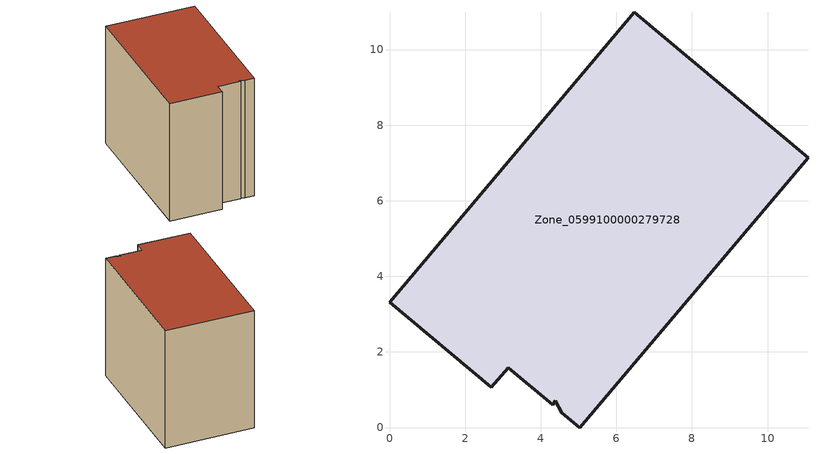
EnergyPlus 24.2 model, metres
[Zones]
Zone_0599100000279728
 floor ground (C_G): 3.14,1.58 2.69,1.06 0,3.31 6.48,10.98 11.07,7.13 5.03,0 4.56,0.4 4.38,0.71 4.32,0.6 z0
 wall outside (C_F): 6.48,10.98 0,3.31 2.69,1.06 3.14,1.58 4.32,0.6 4.38,0.71 4.56,0.4 5.03,0 11.07,7.13 6.48,10.98 z0:8.45
 roof outside (C_R): 4.32,0.6 4.38,0.71 4.56,0.4 5.03,0 11.07,7.13 6.48,10.98 0,3.31 2.69,1.06 3.14,1.58 z8.45
[BUILDING]
Pand.0599100000279728: North Axis=0; Terrain=City; Loads Convergence Tolerance Value=0.04; Temperature Convergence Tolerance Value=0.4; Solar Distribution=FullExterior; Maximum Number of Warmup Days=25; Minimum Number of Warmup Days=1
[Site:Location]
Rotterdam.The.Hague.AP_ZH_NLD Design_Conditions: Latitude=51.96; Longitude=4.45; Time Zone=1; Elevation=-4.5
[SITE:GROUNDTEMPERATURE:BUILDINGSURFACE]
18, 18, 18, 18, 18, 18, 18, 18, 18, 18, 18, 18
[MATERIAL] Thermal Absorptance=0.9; Solar Absorptance=0.7; Visible Absorptance=0.7
Name | Roughness | Thickness | Conductivity | Density | Specific Heat
G.TI.1946-1964 | MediumSmooth | 0.15 | 1 | 540 | 1210
F.TI.1946-1964 | Rough | 0.3 | 0.857143 | 1920 | 840
R.TI.1946-1964 | MediumRough | 0.2 | 0.277778 | 1500 | 1000
[CONSTRUCTION]
C_G: G.TI.1946-1964
C_F: F.TI.1946-1964
C_R: R.TI.1946-1964
[ZONE]
Zone_0599100000279728: Type=1; Multiplier=1; Ceiling Height=Autocalculate; Volume=Autocalculate; Floor Area=autocalculate; Part of Total Floor Area=Yes
[ZONEINFILTRATION:DESIGNFLOWRATE]
Infil_Zone_0599100000279728: Zone or ZoneList or Space or SpaceList=Zone_0599100000279728; Schedule=AlwaysOn; Design Flow Rate Calculation Method=Flow/Area; Flow Rate per Floor Area=0.003; Constant Term Coefficient=1; Temperature Term Coefficient=0; Velocity Term Coefficient=0; Velocity Squared Term Coefficient=0
[HVACTEMPLATE:ZONE:IDEALLOADSAIRSYSTEM]
Zone_0599100000279728: Maximum Heating Supply Air Temperature=50; Minimum Cooling Supply Air Temperature=13; Maximum Heating Supply Air Humidity Ratio=0.0156; Minimum Cooling Supply Air Humidity Ratio=0.0077; Heating Limit=NoLimit; Cooling Limit=NoLimit; Dehumidification Control Type=ConstantSensibleHeatRatio; Cooling Sensible Heat Ratio=0.7; Dehumidification Setpoint=60; Humidification Control Type=None; Humidification Setpoint=30; Outdoor Air Method=None; Outdoor Air Flow Rate per Person=0.00944; Outdoor Air Flow Rate per Zone Floor Area=0; Outdoor Air Flow Rate per Zone=0; Demand Controlled Ventilation Type=None; Outdoor Air Economizer Type=NoEconomizer; Heat Recovery Type=None; Sensible Heat Recovery Effectiveness=0.7; Latent Heat Recovery Effectiveness=0.65
[ZONECONTROL:THERMOSTAT]
ThermostatControl_Zone_0599100000279728: Zone or ZoneList=Zone_0599100000279728; Control Type Schedule=DualSetpointControlType; Control 1=Thermostat_Zone_0599100000279728; Temperature Difference Between Cutout And Setpoint=0
[THERMOSTATSETPOINT:DUALSETPOINT]
Thermostat_Zone_0599100000279728: Heating Setpoint Temperature Schedule=HeatingSetpoint_Zone_0599100000279728; Cooling Setpoint Temperature Schedule=CoolingSetpoint_Zone_0599100000279728
[SCHEDULE:COMPACT]
HeatingSetpoint_Zone_0599100000279728: Through: 12/31, For: AllDays, Until: 24:00, 21
CoolingSetpoint_Zone_0599100000279728: Through: 12/31, For: AllDays, Until: 24:00, 24
DualSetpointControlType: Through: 12/31, For: AllDays, Until: 24:00, 4
AlwaysOn: Through: 12/31, For: AllDays, Until: 24:00, 1
